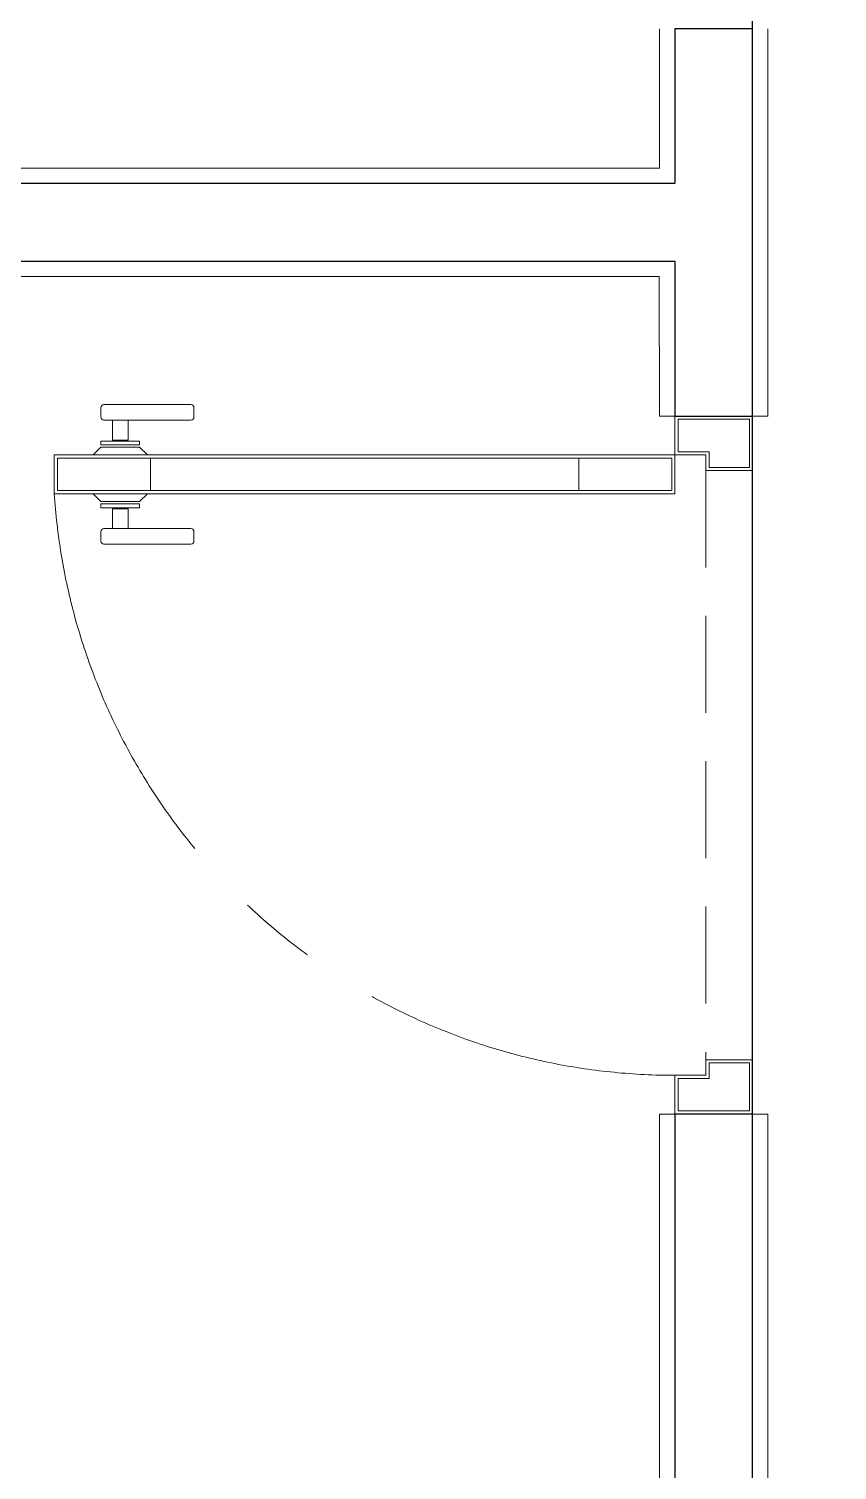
# Model space of a CAD drawing. Header units: inches. Extents: x -12478 to 399182, y -16583 to 525552.
# Drawn here: x 97345 to 98387, y 3191 to 5050 of the extents above; entities that cross this region are included whole.
import ezdxf

# ---------------------------------------------------------------- set-up
doc = ezdxf.new("R2010")
doc.units = ezdxf.units.IN
doc.header["$LTSCALE"] = 1000
doc.header["$MEASUREMENT"] = 0
doc.linetypes.add('CENTER', pattern=[2, 1.25, -0.25, 0.25, -0.25])
doc.linetypes.add('HIDDEN2', pattern=[0.1875, 0.125, -0.0625])
doc.layers.add('8', color=8, linetype='Continuous')
doc.layers.add('A-WALL', color=7, linetype='Continuous')
doc.layers.add('A-DOOR', color=134, linetype='Continuous', lineweight=18)
doc.layers.add('A-WALL-TILE', color=8, linetype='Continuous', lineweight=9)

# ---------------------------------------------------------------- blocks, each defined once
blk = doc.blocks.new('*U120')
for p, q in [((350, 1000), (350, 200)), ((400, 1000), (350, 1000)), ((350, 1000), (400, 1000)), ((354, 996), (354, 204)), ((354, 996), (396, 996)), ((396, 204), (396, 996)), ((400, 200), (400, 1000)), ((400, 1000), (400, 1000)), ((354, 876), (396, 876)), ((350, 200), (400, 200))]:
    blk.add_line(p, q)
at = {"color": 253, "linetype": 'HIDDEN2'}
for p, q in [((380, 160), (-380, 160)), ((-380, 100), (380, 100))]:
    blk.add_line(p, q, dxfattribs=at)
at = {"flags": 128}
for points in [[(396, 876), (354, 876), (354, 996), (396, 996)], [(396, 204), (354, 204), (354, 324), (396, 324)]]:
    blk.add_lwpolyline(points, close=True, dxfattribs=at)
for points in [[(350, 950), (350, 880), (340, 890), (340, 940)], [(400, 950), (400, 880), (410, 890), (410, 940)], [(337, 940), (332, 940), (332, 890), (337, 890)], [(413, 940), (418, 940), (418, 890), (413, 890)], [(330.7, 925), (305, 925), (305, 905), (330.7, 905)], [(419.3, 925), (445, 925), (445, 905), (419.3, 905)], [(-450, 200), (-400, 200), (-400, 160), (-380, 160), (-380, 100), (-450, 100)], [(-446, 196), (-404, 196), (-404, 156), (-384, 156), (-384, 104), (-446, 104)], [(450, 200), (400, 200), (400, 160), (380, 160), (380, 100), (450, 100)], [(446, 196), (404, 196), (404, 156), (384, 156), (384, 104), (446, 104)]]:
    blk.add_lwpolyline(points, close=True)
for points in [[(305, 936), (305, 824, -0.414214), (301, 820), (289, 820, -0.414214), (285, 824), (285, 936, -0.414214), (289, 940), (301, 940, -0.414214)], [(445, 936), (445, 824, 0.414214), (449, 820), (461, 820, 0.414214), (465, 824), (465, 936, 0.414214), (461, 940), (449, 940, 0.414214)]]:
    blk.add_lwpolyline(points, format="xyb", close=True)
at = {"linetype": 'CENTER', "ltscale": 0.4}
blk.add_arc((402.3, 199.4), 802.3, 93.7386, 179.9566, dxfattribs=at)

msp = doc.modelspace()

# ---------------------------------------------------------------- linework, layer by layer
at = {"layer": '8', "color": 1, "elevation": 0}
msp.add_lwpolyline([(101152.7, 1649.5), (98277.7, 1649.6), (98277.7, 6349.5), (93752.7, 6349.5), (93752.6, 12344.5), (103652.6, 12344.5), (103652.7, 6349.5), (100277.7, 6349.5), (100277.7, 3040.9), (101152.7, 3040.9), (101152.7, 1649.5)], dxfattribs=at)
at = {"layer": 'A-WALL', "elevation": 0}
for points in [[(98277.7, 5049.5), (98177.7, 5049.5), (98177.7, 4849.9), (96217.8, 4849.9), (96217.8, 1649.5), (94902.7, 1649.5), (94902.7, 3239.5), (93752.7, 3239.5), (93752.7, 6149.5)], [(92762.2, 1151.2), (93060.5, 1449.5), (98377.7, 1449.5), (98377.7, 1649.5), (98277.7, 1649.5), (98277.7, 3649.9), (98177.7, 3649.9), (98177.7, 1649.5), (96317.7, 1649.5), (96317.7, 4749.9), (98177.6, 4749.9), (98177.6, 4549.9), (98277.6, 4549.9), (98277.6, 4549.9), (98277.7, 5049.5), (98277.7, 5049.5)]]:
    msp.add_lwpolyline(points, dxfattribs=at)
at = {"layer": 'A-WALL-TILE', "lineweight": 0, "elevation": 0}
for points in [[(98157.7, 5049.5), (98157.7, 4869.9), (96197.8, 4869.9), (96197.8, 1669.5), (94922.7, 1669.5), (94922.7, 3259.5), (93772.7, 3259.5), (93772.7, 6129.5)], [(92776.3, 1137.1), (93068.7, 1429.5), (98377.7, 1429.5), (98377.7, 1669.5), (98297.7, 1669.5), (98297.7, 3649.9), (98157.7, 3649.9), (98157.7, 1669.5), (96337.7, 1669.5), (96337.7, 4729.9), (98157.6, 4729.9), (98157.7, 4549.9), (98297.7, 4549.9), (98297.7, 5049.5)]]:
    msp.add_lwpolyline(points, dxfattribs=at)

# ---------------------------------------------------------------- block references
at = {"layer": 'A-DOOR', "rotation": 89.99957671700905}
msp.add_blockref('*U120', (98377.7, 4099.9, 0), dxfattribs=at)

doc.saveas('drawing.dxf')
